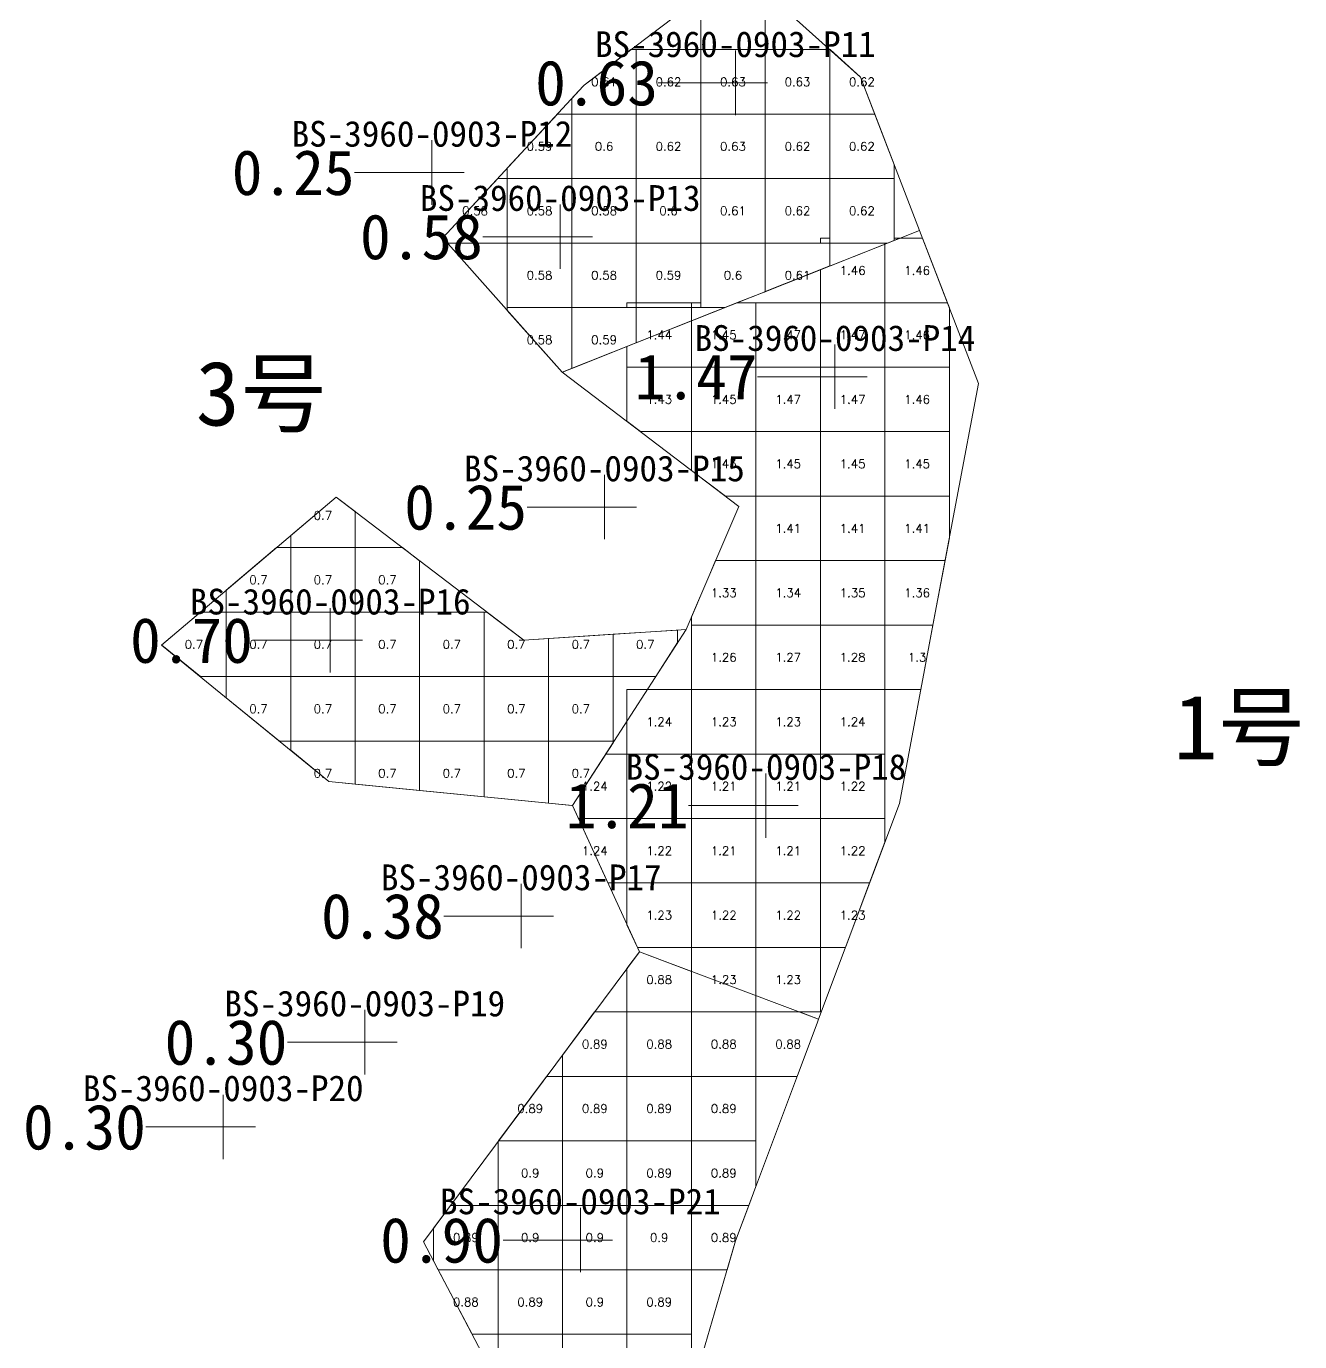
# Model space of a CAD drawing. Header units: inches. Extents: x 470024.9 to 470051.6, y 4349691.6 to 4349759.7.
# Drawn here: x 470031.84 to 470051.59, y 4349715.73 to 4349736.13 of the extents above; entities that cross this region are included whole.
import ezdxf
from ezdxf.enums import TextEntityAlignment as Align

# ---------------------------------------------------------------- set-up
doc = ezdxf.new("R2010")
doc.units = ezdxf.units.IN
doc.header["$MEASUREMENT"] = 0
for name, color, linetype, lineweight in [('0.500-1.000', 7, 'Continuous', 0), ('1.000-1.500', 7, 'Continuous', 0), ('孔口文字', 7, 'Continuous', 0), ('点', 7, 'Continuous', 0), ('爆区方格网', 7, 'Continuous', 0), ('线条', 7, 'Continuous', 0), ('钻孔', 7, 'Continuous', 0)]:
    doc.layers.add(name, color=color, linetype=linetype, lineweight=lineweight)
doc.styles.add('3dmine_textStyle_1', font='txt.shx', dxfattribs={"height": 1, "bigfont": 'gbcbig.shx'})
doc.styles.add('3dmine_textStyle_2', font='宋体.ttf', dxfattribs={"height": 1})
doc.styles.add('3dmine_textStyle_3', font='simsunb.ttf', dxfattribs={"height": 1})

msp = doc.modelspace()

# ---------------------------------------------------------------- hatches: boundary and pattern name
at = {"layer": '钻孔', "linetype": 'Continuous', "lineweight": 0, "true_color": 0x00ffff, "extrusion": (0, 1, 0)}
for points in [[(-470043.833, 3949.847), (-470042.833, 3949.847), (-470042.833, 3960.847), (-470043.833, 3960.847)], [(-470041.116, 3949.875), (-470040.116, 3949.875), (-470040.116, 3960.875), (-470041.116, 3960.875)], [(-470037.55, 3949.903), (-470036.55, 3949.903), (-470036.55, 3960.903), (-470037.55, 3960.903)], [(-470041.429, 3949.942), (-470040.429, 3949.942), (-470040.429, 3960.942), (-470041.429, 3960.942)]]:
    msp.add_hatch(color=4, dxfattribs=at).paths.add_polyline_path(points, flags=0)
at = {"layer": '钻孔', "linetype": 'Continuous', "lineweight": 0, "true_color": 0x808080, "extrusion": (0, 1, 0)}
for points in [[(-470039.127, 3949.751), (-470038.127, 3949.751), (-470038.127, 3960.751), (-470039.127, 3960.751)], [(-470041.802, 3949.929), (-470040.802, 3949.929), (-470040.802, 3960.929), (-470041.802, 3960.929)], [(-470040.512, 3949.94), (-470039.512, 3949.94), (-470039.512, 3960.94), (-470040.512, 3960.94)], [(-470038.085, 3949.699), (-470037.085, 3949.699), (-470037.085, 3960.699), (-470038.085, 3960.699)], [(-470035.89, 3949.824), (-470034.89, 3949.824), (-470034.89, 3960.824), (-470035.89, 3960.824)]]:
    msp.add_hatch(color=8, dxfattribs=at).paths.add_polyline_path(points, flags=0)
at = {"layer": '钻孔', "linetype": 'Continuous', "lineweight": 0, "true_color": 0x0000ff, "extrusion": (0, 1, 0)}
for points in [[(-470045.377, 3949.969), (-470044.377, 3949.969), (-470044.377, 3960.969), (-470045.377, 3960.969)], [(-470044.307, 3949.734), (-470043.307, 3949.734), (-470043.307, 3960.734), (-470044.307, 3960.734)]]:
    msp.add_hatch(color=5, dxfattribs=at).paths.add_polyline_path(points, flags=0)

# ---------------------------------------------------------------- linework, layer by layer
at = {"layer": '0.500-1.000', "color": 4, "linetype": 'Continuous', "lineweight": 0, "true_color": 0x00ffff}
for points in [[(470044.776, 4349735.344), (470045.689, 4349732.969), (470043.277, 4349732.012), (470042.918, 4349731.87), (470040.148, 4349730.771), (470038.295, 4349732.851), (470040.473, 4349735.204), (470040.488, 4349735.221), (470042.888, 4349737.042), (470044.776, 4349735.344)], [(470039.55, 4349726.611), (470042.068, 4349726.779), (470040.307, 4349724.047), (470036.529, 4349724.421), (470033.935, 4349726.538), (470036.64, 4349728.833), (470039.55, 4349726.611)], [(470044.124, 4349720.737), (470044.106, 4349720.688), (470042.836, 4349717.298), (470041.931, 4349714.192), (470041.723, 4349713.477), (470041.026, 4349711.087), (470040.684, 4349707.649), (470040.684, 4349707.649), (470040.595, 4349706.764), (470037.598, 4349704.846), (470035.784, 4349705.893), (470033.151, 4349708.835), (470035.111, 4349711.7), (470035.289, 4349711.96), (470036.397, 4349712.772), (470039.049, 4349714.69), (470039.273, 4349714.852), (470037.995, 4349717.283), (470041.344, 4349721.778), (470044.124, 4349720.737)]]:
    msp.add_lwpolyline(points, dxfattribs=at)
at = {"layer": '1.000-1.500', "color": 5, "linetype": 'Continuous', "lineweight": 0, "true_color": 0x0000ff}
msp.add_lwpolyline([(470046.602, 4349730.595), (470045.932, 4349727.037), (470045.376, 4349724.078), (470044.124, 4349720.737), (470041.344, 4349721.778), (470040.307, 4349724.047), (470042.068, 4349726.779), (470042.421, 4349727.602), (470042.887, 4349728.688), (470040.148, 4349730.771), (470045.689, 4349732.969), (470046.602, 4349730.595)], dxfattribs=at)
at = {"layer": '点', "color": 138, "linetype": 'Continuous', "lineweight": 0, "true_color": 0x004c4c}
for points, elevation in [([(470042.833, 4349734.757), (470042.833, 4349735.757)], 3960.847), ([(470043.333, 4349735.257), (470042.333, 4349735.257)], 3960.847), ([(470038.127, 4349733.367), (470038.127, 4349734.367)], 3960.751), ([(470038.627, 4349733.867), (470037.627, 4349733.867)], 3960.751), ([(470040.116, 4349732.371), (470040.116, 4349733.371)], 3960.875), ([(470040.616, 4349732.871), (470039.616, 4349732.871)], 3960.875), ([(470044.377, 4349730.199), (470044.377, 4349731.199)], 3960.969), ([(470044.877, 4349730.699), (470043.877, 4349730.699)], 3960.969), ([(470040.802, 4349728.177), (470040.802, 4349729.177)], 3960.929), ([(470041.302, 4349728.677), (470040.302, 4349728.677)], 3960.929), ([(470036.55, 4349726.111), (470036.55, 4349727.111)], 3960.903), ([(470037.05, 4349726.611), (470036.05, 4349726.611)], 3960.903), ([(470043.307, 4349723.547), (470043.307, 4349724.547)], 3960.734), ([(470043.807, 4349724.047), (470042.807, 4349724.047)], 3960.734), ([(470039.512, 4349721.834), (470039.512, 4349722.834)], 3960.94), ([(470040.012, 4349722.334), (470039.012, 4349722.334)], 3960.94), ([(470037.085, 4349719.878), (470037.085, 4349720.878)], 3960.699), ([(470037.585, 4349720.378), (470036.585, 4349720.378)], 3960.699), ([(470034.89, 4349718.563), (470034.89, 4349719.563)], 3960.824), ([(470035.39, 4349719.063), (470034.39, 4349719.063)], 3960.824), ([(470040.429, 4349716.808), (470040.429, 4349717.808)], 3960.942), ([(470040.929, 4349717.308), (470039.929, 4349717.308)], 3960.942)]:
    msp.add_lwpolyline(points, dxfattribs=dict(at, elevation=elevation))
at = {"layer": '爆区方格网', "color": 4, "linetype": 'Continuous', "lineweight": 0, "true_color": 0x00ffff}
for points, elevation in [([(470043.296, 4349736.675), (470043.296, 4349735.772), (470042.296, 4349735.772), (470042.296, 4349736.593), (470042.532, 4349736.772), (470043.189, 4349736.772), (470043.296, 4349736.675)], 3960.875), ([(470041.296, 4349734.772), (470040.296, 4349734.772), (470040.296, 4349735.013), (470040.473, 4349735.204), (470040.488, 4349735.221), (470041.214, 4349735.772), (470041.296, 4349735.772), (470041.296, 4349734.772)], 3960.875), ([(470042.296, 4349734.772), (470041.296, 4349734.772), (470041.296, 4349735.772), (470042.296, 4349735.772), (470042.296, 4349734.772)], 3960.875), ([(470043.296, 4349734.772), (470042.296, 4349734.772), (470042.296, 4349735.772), (470043.296, 4349735.772), (470043.296, 4349734.772)], 3960.875), ([(470044.296, 4349734.772), (470043.296, 4349734.772), (470043.296, 4349735.772), (470044.296, 4349735.772), (470044.296, 4349734.772)], 3960.875), ([(470044.776, 4349735.344), (470044.996, 4349734.772), (470044.296, 4349734.772), (470044.296, 4349735.772), (470044.301, 4349735.772), (470044.776, 4349735.344)], 3960.875), ([(470040.296, 4349733.772), (470039.296, 4349733.772), (470039.296, 4349733.932), (470040.073, 4349734.772), (470040.296, 4349734.772), (470040.296, 4349733.772)], 3960.875), ([(470041.296, 4349733.772), (470040.296, 4349733.772), (470040.296, 4349734.772), (470041.296, 4349734.772), (470041.296, 4349733.772)], 3960.875), ([(470042.296, 4349733.772), (470041.296, 4349733.772), (470041.296, 4349734.772), (470042.296, 4349734.772), (470042.296, 4349733.772)], 3960.875), ([(470043.296, 4349733.772), (470042.296, 4349733.772), (470042.296, 4349734.772), (470043.296, 4349734.772), (470043.296, 4349733.772)], 3960.875), ([(470044.296, 4349733.772), (470043.296, 4349733.772), (470043.296, 4349734.772), (470044.296, 4349734.772), (470044.296, 4349733.772)], 3960.875), ([(470045.296, 4349733.991), (470045.296, 4349733.772), (470044.296, 4349733.772), (470044.296, 4349734.772), (470044.996, 4349734.772), (470045.296, 4349733.991)], 3960.875), ([(470039.296, 4349732.772), (470038.366, 4349732.772), (470038.296, 4349732.849), (470038.296, 4349732.852), (470039.148, 4349733.772), (470039.296, 4349733.772), (470039.296, 4349732.772)], 3960.875), ([(470040.296, 4349732.772), (470039.296, 4349732.772), (470039.296, 4349733.772), (470040.296, 4349733.772), (470040.296, 4349732.772)], 3960.875), ([(470041.296, 4349732.772), (470040.296, 4349732.772), (470040.296, 4349733.772), (470041.296, 4349733.772), (470041.296, 4349732.772)], 3960.875), ([(470042.296, 4349732.772), (470041.296, 4349732.772), (470041.296, 4349733.772), (470042.296, 4349733.772), (470042.296, 4349732.772)], 3960.875), ([(470043.296, 4349732.772), (470042.296, 4349732.772), (470042.296, 4349733.772), (470043.296, 4349733.772), (470043.296, 4349732.772)], 3960.875), ([(470044.296, 4349732.772), (470043.296, 4349732.772), (470043.296, 4349733.772), (470044.296, 4349733.772), (470044.296, 4349732.772)], 3960.875), ([(470045.296, 4349732.813), (470045.191, 4349732.772), (470044.296, 4349732.772), (470044.296, 4349733.772), (470045.296, 4349733.772), (470045.296, 4349732.813)], 3960.875), ([(470040.296, 4349731.772), (470039.296, 4349731.772), (470039.296, 4349732.772), (470040.296, 4349732.772), (470040.296, 4349731.772)], 3960.875), ([(470041.296, 4349731.772), (470040.296, 4349731.772), (470040.296, 4349732.772), (470041.296, 4349732.772), (470041.296, 4349731.772)], 3960.875), ([(470042.296, 4349731.772), (470041.296, 4349731.772), (470041.296, 4349732.772), (470042.296, 4349732.772), (470042.296, 4349731.772)], 3960.875), ([(470043.296, 4349732.02), (470043.277, 4349732.012), (470042.918, 4349731.87), (470042.671, 4349731.772), (470042.296, 4349731.772), (470042.296, 4349732.772), (470043.296, 4349732.772), (470043.296, 4349732.02)], 3960.875), ([(470044.296, 4349732.417), (470043.296, 4349732.02), (470043.296, 4349732.772), (470044.296, 4349732.772), (470044.296, 4349732.417)], 3960.875), ([(470040.296, 4349730.829), (470040.15, 4349730.772), (470040.147, 4349730.772), (470039.296, 4349731.727), (470039.296, 4349731.772), (470040.296, 4349731.772), (470040.296, 4349730.829)], 3960.875), ([(470041.296, 4349731.226), (470040.296, 4349730.829), (470040.296, 4349731.772), (470041.296, 4349731.772), (470041.296, 4349731.226)], 3960.875), ([(470036.936, 4349728.607), (470036.936, 4349728.048), (470035.936, 4349728.048), (470035.936, 4349728.236), (470036.64, 4349728.833), (470036.936, 4349728.607)], 3960.903), ([(470035.936, 4349727.048), (470034.936, 4349727.048), (470034.936, 4349727.387), (470035.715, 4349728.048), (470035.936, 4349728.048), (470035.936, 4349727.048)], 3960.903), ([(470036.936, 4349727.048), (470035.936, 4349727.048), (470035.936, 4349728.048), (470036.936, 4349728.048), (470036.936, 4349727.048)], 3960.903), ([(470037.936, 4349727.843), (470037.936, 4349727.048), (470036.936, 4349727.048), (470036.936, 4349728.048), (470037.668, 4349728.048), (470037.936, 4349727.843)], 3960.903), ([(470034.936, 4349726.048), (470034.536, 4349726.048), (470033.936, 4349726.537), (470033.936, 4349726.539), (470034.536, 4349727.048), (470034.936, 4349727.048), (470034.936, 4349726.048)], 3960.903), ([(470035.936, 4349726.048), (470034.936, 4349726.048), (470034.936, 4349727.048), (470035.936, 4349727.048), (470035.936, 4349726.048)], 3960.903), ([(470036.936, 4349726.048), (470035.936, 4349726.048), (470035.936, 4349727.048), (470036.936, 4349727.048), (470036.936, 4349726.048)], 3960.903), ([(470037.936, 4349726.048), (470036.936, 4349726.048), (470036.936, 4349727.048), (470037.936, 4349727.048), (470037.936, 4349726.048)], 3960.903), ([(470038.936, 4349726.048), (470037.936, 4349726.048), (470037.936, 4349727.048), (470038.936, 4349727.048), (470038.936, 4349726.048)], 3960.903), ([(470039.55, 4349726.611), (470039.936, 4349726.637), (470039.936, 4349726.048), (470038.936, 4349726.048), (470038.936, 4349727.048), (470038.978, 4349727.048), (470039.55, 4349726.611)], 3960.903), ([(470040.936, 4349726.048), (470039.936, 4349726.048), (470039.936, 4349726.637), (470040.936, 4349726.704), (470040.936, 4349726.048)], 3960.903), ([(470041.936, 4349726.575), (470041.597, 4349726.048), (470040.936, 4349726.048), (470040.936, 4349726.704), (470041.936, 4349726.77), (470041.936, 4349726.575)], 3960.903), ([(470035.936, 4349725.048), (470035.761, 4349725.048), (470034.936, 4349725.721), (470034.936, 4349726.048), (470035.936, 4349726.048), (470035.936, 4349725.048)], 3960.903), ([(470036.936, 4349725.048), (470035.936, 4349725.048), (470035.936, 4349726.048), (470036.936, 4349726.048), (470036.936, 4349725.048)], 3960.903), ([(470037.936, 4349725.048), (470036.936, 4349725.048), (470036.936, 4349726.048), (470037.936, 4349726.048), (470037.936, 4349725.048)], 3960.903), ([(470038.936, 4349725.048), (470037.936, 4349725.048), (470037.936, 4349726.048), (470038.936, 4349726.048), (470038.936, 4349725.048)], 3960.903), ([(470039.936, 4349725.048), (470038.936, 4349725.048), (470038.936, 4349726.048), (470039.936, 4349726.048), (470039.936, 4349725.048)], 3960.903), ([(470040.936, 4349725.048), (470039.936, 4349725.048), (470039.936, 4349726.048), (470040.936, 4349726.048), (470040.936, 4349725.048)], 3960.903), ([(470036.936, 4349724.381), (470036.529, 4349724.421), (470035.936, 4349724.905), (470035.936, 4349725.048), (470036.936, 4349725.048), (470036.936, 4349724.381)], 3960.903), ([(470037.936, 4349724.282), (470036.936, 4349724.381), (470036.936, 4349725.048), (470037.936, 4349725.048), (470037.936, 4349724.282)], 3960.903), ([(470038.936, 4349724.183), (470037.936, 4349724.282), (470037.936, 4349725.048), (470038.936, 4349725.048), (470038.936, 4349724.183)], 3960.903), ([(470039.936, 4349724.084), (470038.936, 4349724.183), (470038.936, 4349725.048), (470039.936, 4349725.048), (470039.936, 4349724.084)], 3960.903), ([(470040.936, 4349725.023), (470040.308, 4349724.048), (470040.297, 4349724.048), (470039.936, 4349724.084), (470039.936, 4349725.048), (470040.936, 4349725.048), (470040.936, 4349725.023)], 3960.903), ([(470042.152, 4349721.476), (470042.152, 4349720.847), (470041.152, 4349720.847), (470041.152, 4349721.519), (470041.344, 4349721.778), (470042.152, 4349721.476)], 3960.664), ([(470041.152, 4349719.847), (470040.152, 4349719.847), (470040.152, 4349720.177), (470040.65, 4349720.847), (470041.152, 4349720.847), (470041.152, 4349719.847)], 3960.664), ([(470042.152, 4349719.847), (470041.152, 4349719.847), (470041.152, 4349720.847), (470042.152, 4349720.847), (470042.152, 4349719.847)], 3960.664), ([(470043.152, 4349719.847), (470042.152, 4349719.847), (470042.152, 4349720.847), (470043.152, 4349720.847), (470043.152, 4349719.847)], 3960.664), ([(470044.124, 4349720.737), (470044.106, 4349720.688), (470043.79, 4349719.847), (470043.152, 4349719.847), (470043.152, 4349720.847), (470043.83, 4349720.847), (470044.124, 4349720.737)], 3960.664), ([(470040.152, 4349718.847), (470039.16, 4349718.847), (470039.905, 4349719.847), (470040.152, 4349719.847), (470040.152, 4349718.847)], 3960.664), ([(470041.152, 4349718.847), (470040.152, 4349718.847), (470040.152, 4349719.847), (470041.152, 4349719.847), (470041.152, 4349718.847)], 3960.664), ([(470042.152, 4349718.847), (470041.152, 4349718.847), (470041.152, 4349719.847), (470042.152, 4349719.847), (470042.152, 4349718.847)], 3960.664), ([(470043.152, 4349718.847), (470042.152, 4349718.847), (470042.152, 4349719.847), (470043.152, 4349719.847), (470043.152, 4349718.847)], 3960.664), ([(470040.152, 4349717.847), (470039.152, 4349717.847), (470039.152, 4349718.835), (470039.16, 4349718.847), (470040.152, 4349718.847), (470040.152, 4349717.847)], 3960.664), ([(470041.152, 4349717.847), (470040.152, 4349717.847), (470040.152, 4349718.847), (470041.152, 4349718.847), (470041.152, 4349717.847)], 3960.664), ([(470042.152, 4349717.847), (470041.152, 4349717.847), (470041.152, 4349718.847), (470042.152, 4349718.847), (470042.152, 4349717.847)], 3960.664), ([(470043.152, 4349718.141), (470043.041, 4349717.847), (470042.152, 4349717.847), (470042.152, 4349718.847), (470043.152, 4349718.847), (470043.152, 4349718.141)], 3960.664), ([(470039.152, 4349716.847), (470038.225, 4349716.847), (470038.152, 4349716.986), (470038.152, 4349717.493), (470038.415, 4349717.847), (470039.152, 4349717.847), (470039.152, 4349716.847)], 3960.664), ([(470040.152, 4349716.847), (470039.152, 4349716.847), (470039.152, 4349717.847), (470040.152, 4349717.847), (470040.152, 4349716.847)], 3960.664), ([(470041.152, 4349716.847), (470040.152, 4349716.847), (470040.152, 4349717.847), (470041.152, 4349717.847), (470041.152, 4349716.847)], 3960.664), ([(470042.152, 4349716.847), (470041.152, 4349716.847), (470041.152, 4349717.847), (470042.152, 4349717.847), (470042.152, 4349716.847)], 3960.664), ([(470042.836, 4349717.298), (470042.704, 4349716.847), (470042.152, 4349716.847), (470042.152, 4349717.847), (470043.041, 4349717.847), (470042.836, 4349717.298)], 3960.664), ([(470039.152, 4349715.847), (470038.75, 4349715.847), (470038.225, 4349716.847), (470039.152, 4349716.847), (470039.152, 4349715.847)], 3960.664), ([(470040.152, 4349715.847), (470039.152, 4349715.847), (470039.152, 4349716.847), (470040.152, 4349716.847), (470040.152, 4349715.847)], 3960.664), ([(470041.152, 4349715.847), (470040.152, 4349715.847), (470040.152, 4349716.847), (470041.152, 4349716.847), (470041.152, 4349715.847)], 3960.664), ([(470042.152, 4349715.847), (470041.152, 4349715.847), (470041.152, 4349716.847), (470042.152, 4349716.847), (470042.152, 4349715.847)], 3960.664), ([(470040.152, 4349714.847), (470039.266, 4349714.847), (470039.273, 4349714.852), (470039.152, 4349715.082), (470039.152, 4349715.847), (470040.152, 4349715.847), (470040.152, 4349714.847)], 3960.664), ([(470041.152, 4349714.847), (470040.152, 4349714.847), (470040.152, 4349715.847), (470041.152, 4349715.847), (470041.152, 4349714.847)], 3960.664), ([(470042.152, 4349714.95), (470042.122, 4349714.847), (470041.152, 4349714.847), (470041.152, 4349715.847), (470042.152, 4349715.847), (470042.152, 4349714.95)], 3960.664)]:
    msp.add_lwpolyline(points, dxfattribs=dict(at, elevation=elevation))
at = {"layer": '爆区方格网', "color": 5, "linetype": 'Continuous', "lineweight": 0, "true_color": 0x0000ff, "elevation": 3960.734}
for points in [[(470044.296, 4349732.772), (470045.152, 4349732.772), (470045.152, 4349731.847), (470044.152, 4349731.847), (470044.152, 4349732.359), (470044.296, 4349732.417), (470044.296, 4349732.772), (470044.152, 4349732.772), (470044.152, 4349732.847), (470044.296, 4349732.847), (470044.296, 4349732.772)], [(470046.121, 4349731.847), (470045.152, 4349731.847), (470045.152, 4349732.772), (470045.191, 4349732.772), (470045.38, 4349732.847), (470045.736, 4349732.847), (470046.121, 4349731.847)], [(470045.296, 4349732.813), (470045.296, 4349732.847), (470045.38, 4349732.847), (470045.296, 4349732.813)], [(470045.296, 4349732.813), (470045.296, 4349732.813), (470045.296, 4349732.813), (470045.296, 4349732.813)], [(470042.152, 4349730.847), (470041.152, 4349730.847), (470041.152, 4349731.169), (470041.296, 4349731.226), (470041.296, 4349731.226), (470041.296, 4349731.772), (470041.152, 4349731.772), (470041.152, 4349731.847), (470042.152, 4349731.847), (470042.152, 4349730.847)], [(470043.152, 4349730.847), (470042.152, 4349730.847), (470042.152, 4349731.847), (470042.296, 4349731.847), (470042.296, 4349731.772), (470042.671, 4349731.772), (470042.86, 4349731.847), (470043.152, 4349731.847), (470043.152, 4349730.847)], [(470044.152, 4349730.847), (470043.152, 4349730.847), (470043.152, 4349731.847), (470044.152, 4349731.847), (470044.152, 4349730.847)], [(470045.152, 4349730.847), (470044.152, 4349730.847), (470044.152, 4349731.847), (470045.152, 4349731.847), (470045.152, 4349730.847)], [(470046.152, 4349731.766), (470046.152, 4349730.847), (470045.152, 4349730.847), (470045.152, 4349731.847), (470046.121, 4349731.847), (470046.152, 4349731.766)], [(470042.152, 4349729.847), (470041.363, 4349729.847), (470041.152, 4349730.008), (470041.152, 4349730.847), (470042.152, 4349730.847), (470042.152, 4349729.847)], [(470043.152, 4349729.847), (470042.152, 4349729.847), (470042.152, 4349730.847), (470043.152, 4349730.847), (470043.152, 4349729.847)], [(470044.152, 4349729.847), (470043.152, 4349729.847), (470043.152, 4349730.847), (470044.152, 4349730.847), (470044.152, 4349729.847)], [(470045.152, 4349729.847), (470044.152, 4349729.847), (470044.152, 4349730.847), (470045.152, 4349730.847), (470045.152, 4349729.847)], [(470046.152, 4349729.847), (470045.152, 4349729.847), (470045.152, 4349730.847), (470046.152, 4349730.847), (470046.152, 4349729.847)], [(470043.152, 4349728.847), (470042.679, 4349728.847), (470042.152, 4349729.247), (470042.152, 4349729.847), (470043.152, 4349729.847), (470043.152, 4349728.847)], [(470044.152, 4349728.847), (470043.152, 4349728.847), (470043.152, 4349729.847), (470044.152, 4349729.847), (470044.152, 4349728.847)], [(470045.152, 4349728.847), (470044.152, 4349728.847), (470044.152, 4349729.847), (470045.152, 4349729.847), (470045.152, 4349728.847)], [(470046.152, 4349728.847), (470045.152, 4349728.847), (470045.152, 4349729.847), (470046.152, 4349729.847), (470046.152, 4349728.847)], [(470044.152, 4349727.847), (470043.152, 4349727.847), (470043.152, 4349728.847), (470044.152, 4349728.847), (470044.152, 4349727.847)], [(470045.152, 4349727.847), (470044.152, 4349727.847), (470044.152, 4349728.847), (470045.152, 4349728.847), (470045.152, 4349727.847)], [(470046.152, 4349728.202), (470046.085, 4349727.847), (470045.152, 4349727.847), (470045.152, 4349728.847), (470046.152, 4349728.847), (470046.152, 4349728.202)], [(470043.152, 4349726.847), (470042.152, 4349726.847), (470042.152, 4349726.974), (470042.421, 4349727.602), (470042.526, 4349727.847), (470043.152, 4349727.847), (470043.152, 4349726.847)], [(470044.152, 4349726.847), (470043.152, 4349726.847), (470043.152, 4349727.847), (470044.152, 4349727.847), (470044.152, 4349726.847)], [(470045.152, 4349726.847), (470044.152, 4349726.847), (470044.152, 4349727.847), (470045.152, 4349727.847), (470045.152, 4349726.847)], [(470045.932, 4349727.037), (470045.897, 4349726.847), (470045.152, 4349726.847), (470045.152, 4349727.847), (470046.085, 4349727.847), (470045.932, 4349727.037)], [(470043.152, 4349725.847), (470042.152, 4349725.847), (470042.152, 4349726.847), (470043.152, 4349726.847), (470043.152, 4349725.847)], [(470044.152, 4349725.847), (470043.152, 4349725.847), (470043.152, 4349726.847), (470044.152, 4349726.847), (470044.152, 4349725.847)], [(470045.152, 4349725.847), (470044.152, 4349725.847), (470044.152, 4349726.847), (470045.152, 4349726.847), (470045.152, 4349725.847)], [(470045.708, 4349725.847), (470045.152, 4349725.847), (470045.152, 4349726.847), (470045.897, 4349726.847), (470045.708, 4349725.847)], [(470042.152, 4349724.847), (470041.152, 4349724.847), (470041.152, 4349725.847), (470042.152, 4349725.847), (470042.152, 4349724.847)], [(470043.152, 4349724.847), (470042.152, 4349724.847), (470042.152, 4349725.847), (470043.152, 4349725.847), (470043.152, 4349724.847)], [(470044.152, 4349724.847), (470043.152, 4349724.847), (470043.152, 4349725.847), (470044.152, 4349725.847), (470044.152, 4349724.847)], [(470045.152, 4349724.847), (470044.152, 4349724.847), (470044.152, 4349725.847), (470045.152, 4349725.847), (470045.152, 4349724.847)], [(470041.152, 4349723.847), (470040.399, 4349723.847), (470040.307, 4349724.047), (470040.297, 4349724.048), (470040.308, 4349724.048), (470040.822, 4349724.847), (470041.152, 4349724.847), (470041.152, 4349723.847)], [(470042.152, 4349723.847), (470041.152, 4349723.847), (470041.152, 4349724.847), (470042.152, 4349724.847), (470042.152, 4349723.847)], [(470043.152, 4349723.847), (470042.152, 4349723.847), (470042.152, 4349724.847), (470043.152, 4349724.847), (470043.152, 4349723.847)], [(470044.152, 4349723.847), (470043.152, 4349723.847), (470043.152, 4349724.847), (470044.152, 4349724.847), (470044.152, 4349723.847)], [(470045.152, 4349723.847), (470044.152, 4349723.847), (470044.152, 4349724.847), (470045.152, 4349724.847), (470045.152, 4349723.847)], [(470041.152, 4349722.847), (470040.856, 4349722.847), (470040.399, 4349723.847), (470041.152, 4349723.847), (470041.152, 4349722.847)], [(470042.152, 4349722.847), (470041.152, 4349722.847), (470041.152, 4349723.847), (470042.152, 4349723.847), (470042.152, 4349722.847)], [(470043.152, 4349722.847), (470042.152, 4349722.847), (470042.152, 4349723.847), (470043.152, 4349723.847), (470043.152, 4349722.847)], [(470044.152, 4349722.847), (470043.152, 4349722.847), (470043.152, 4349723.847), (470044.152, 4349723.847), (470044.152, 4349722.847)], [(470045.152, 4349723.48), (470044.914, 4349722.847), (470044.152, 4349722.847), (470044.152, 4349723.847), (470045.152, 4349723.847), (470045.152, 4349723.48)], [(470042.152, 4349721.847), (470041.313, 4349721.847), (470041.152, 4349722.2), (470041.152, 4349722.847), (470042.152, 4349722.847), (470042.152, 4349721.847)], [(470043.152, 4349721.847), (470042.152, 4349721.847), (470042.152, 4349722.847), (470043.152, 4349722.847), (470043.152, 4349721.847)], [(470044.152, 4349721.847), (470043.152, 4349721.847), (470043.152, 4349722.847), (470044.152, 4349722.847), (470044.152, 4349721.847)], [(470044.54, 4349721.847), (470044.152, 4349721.847), (470044.152, 4349722.847), (470044.914, 4349722.847), (470044.54, 4349721.847)], [(470043.152, 4349720.847), (470042.152, 4349720.847), (470042.152, 4349721.847), (470043.152, 4349721.847), (470043.152, 4349720.847)], [(470044.152, 4349720.847), (470043.152, 4349720.847), (470043.152, 4349721.847), (470044.152, 4349721.847), (470044.152, 4349720.847)]]:
    msp.add_lwpolyline(points, dxfattribs=at)
at = {"layer": '线条', "color": 138, "linetype": 'Continuous', "lineweight": 0, "true_color": 0x004c4c}
for points, elevation in [([(470042.833, 4349735.257), (470042.833, 4349735.257), (470042.833, 4349735.257)], 3960.847), ([(470038.127, 4349733.867), (470038.127, 4349733.867), (470038.127, 4349733.867)], 3960.751), ([(470040.116, 4349732.871), (470040.116, 4349732.871), (470040.116, 4349732.871)], 3960.875), ([(470044.377, 4349730.699), (470044.377, 4349730.699), (470044.377, 4349730.699)], 3960.969), ([(470040.802, 4349728.677), (470040.802, 4349728.677), (470040.802, 4349728.677)], 3960.929), ([(470036.55, 4349726.611), (470036.55, 4349726.611), (470036.55, 4349726.611)], 3960.903), ([(470043.307, 4349724.047), (470043.307, 4349724.047), (470043.307, 4349724.047)], 3960.734), ([(470039.512, 4349722.334), (470039.512, 4349722.334), (470039.512, 4349722.334)], 3960.94), ([(470037.085, 4349720.378), (470037.085, 4349720.378), (470037.085, 4349720.378)], 3960.699), ([(470034.89, 4349719.063), (470034.89, 4349719.063), (470034.89, 4349719.063)], 3960.824), ([(470040.429, 4349717.308), (470040.429, 4349717.308), (470040.429, 4349717.308)], 3960.942)]:
    msp.add_lwpolyline(points, dxfattribs=dict(at, elevation=elevation))
at = {"layer": '钻孔', "color": 4, "linetype": 'Continuous', "lineweight": 0, "true_color": 0x00ffff}
for points, elevation in [([(470042.833, 4349735.257), (470041.633, 4349735.257)], 3960.847), ([(470042.833, 4349735.257), (470041.633, 4349735.257)], 3949.847), ([(470040.116, 4349732.871), (470038.916, 4349732.871)], 3960.875), ([(470040.116, 4349732.871), (470038.916, 4349732.871)], 3949.875), ([(470036.55, 4349726.611), (470035.35, 4349726.611)], 3960.903), ([(470036.55, 4349726.611), (470035.35, 4349726.611)], 3949.903), ([(470040.429, 4349717.308), (470039.229, 4349717.308)], 3960.942), ([(470040.429, 4349717.308), (470039.229, 4349717.308)], 3949.942)]:
    msp.add_lwpolyline(points, dxfattribs=dict(at, elevation=elevation))
at = {"layer": '钻孔', "color": 8, "linetype": 'Continuous', "lineweight": 0, "true_color": 0x808080}
for points, elevation in [([(470038.127, 4349733.867), (470036.927, 4349733.867)], 3960.751), ([(470038.127, 4349733.867), (470036.927, 4349733.867)], 3949.751), ([(470040.802, 4349728.677), (470039.602, 4349728.677)], 3960.929), ([(470040.802, 4349728.677), (470039.602, 4349728.677)], 3949.929), ([(470039.512, 4349722.334), (470038.312, 4349722.334)], 3960.94), ([(470039.512, 4349722.334), (470038.312, 4349722.334)], 3949.94), ([(470037.085, 4349720.378), (470035.885, 4349720.378)], 3960.699), ([(470037.085, 4349720.378), (470035.885, 4349720.378)], 3949.699), ([(470034.89, 4349719.063), (470033.69, 4349719.063)], 3960.824), ([(470034.89, 4349719.063), (470033.69, 4349719.063)], 3949.824)]:
    msp.add_lwpolyline(points, dxfattribs=dict(at, elevation=elevation))
at = {"layer": '钻孔', "color": 5, "linetype": 'Continuous', "lineweight": 0, "true_color": 0x0000ff}
for points, elevation in [([(470044.377, 4349730.699), (470043.177, 4349730.699)], 3960.969), ([(470044.377, 4349730.699), (470043.177, 4349730.699)], 3949.969), ([(470043.307, 4349724.047), (470042.107, 4349724.047)], 3960.734), ([(470043.307, 4349724.047), (470042.107, 4349724.047)], 3949.734)]:
    msp.add_lwpolyline(points, dxfattribs=dict(at, elevation=elevation))

# ---------------------------------------------------------------- texts
at = {"color": 4, "linetype": 'Continuous', "lineweight": 0, "true_color": 0x00ffff, "style": '3dmine_textStyle_1'}
for s, p in [('0.61', (470040.796, 4349735.272, 3960.875)), ('0.62', (470041.796, 4349735.272, 3960.875)), ('0.63', (470042.796, 4349735.272, 3960.875)), ('0.63', (470043.796, 4349735.272, 3960.875)), ('0.62', (470044.796, 4349735.272, 3960.875)), ('0.59', (470039.796, 4349734.272, 3960.875)), ('0.6', (470040.796, 4349734.272, 3960.875)), ('0.62', (470041.796, 4349734.272, 3960.875)), ('0.63', (470042.796, 4349734.272, 3960.875)), ('0.62', (470043.796, 4349734.272, 3960.875)), ('0.62', (470044.796, 4349734.272, 3960.875)), ('0.58', (470038.796, 4349733.272, 3960.875)), ('0.58', (470039.796, 4349733.272, 3960.875)), ('0.58', (470040.796, 4349733.272, 3960.875)), ('0.6', (470041.796, 4349733.272, 3960.875)), ('0.61', (470042.796, 4349733.272, 3960.875)), ('0.62', (470043.796, 4349733.272, 3960.875)), ('0.62', (470044.796, 4349733.272, 3960.875)), ('0.58', (470039.796, 4349732.272, 3960.875)), ('0.58', (470040.796, 4349732.272, 3960.875)), ('0.59', (470041.796, 4349732.272, 3960.875)), ('0.6', (470042.796, 4349732.272, 3960.875)), ('0.61', (470043.796, 4349732.272, 3960.875)), ('0.58', (470039.796, 4349731.272, 3960.875)), ('0.59', (470040.796, 4349731.272, 3960.875)), ('0.7', (470036.436, 4349728.548, 3960.903)), ('0.7', (470035.436, 4349727.548, 3960.903)), ('0.7', (470036.436, 4349727.548, 3960.903)), ('0.7', (470037.436, 4349727.548, 3960.903)), ('0.7', (470034.436, 4349726.548, 3960.903)), ('0.7', (470035.436, 4349726.548, 3960.903)), ('0.7', (470036.436, 4349726.548, 3960.903)), ('0.7', (470037.436, 4349726.548, 3960.903)), ('0.7', (470038.436, 4349726.548, 3960.903)), ('0.7', (470039.436, 4349726.548, 3960.903)), ('0.7', (470040.436, 4349726.548, 3960.903)), ('0.7', (470041.436, 4349726.548, 3960.903)), ('0.7', (470035.436, 4349725.548, 3960.903)), ('0.7', (470036.436, 4349725.548, 3960.903)), ('0.7', (470037.436, 4349725.548, 3960.903)), ('0.7', (470038.436, 4349725.548, 3960.903)), ('0.7', (470039.436, 4349725.548, 3960.903)), ('0.7', (470040.436, 4349725.548, 3960.903)), ('0.7', (470036.436, 4349724.548, 3960.903)), ('0.7', (470037.436, 4349724.548, 3960.903)), ('0.7', (470038.436, 4349724.548, 3960.903)), ('0.7', (470039.436, 4349724.548, 3960.903)), ('0.7', (470040.436, 4349724.548, 3960.903)), ('0.88', (470041.652, 4349721.347, 3960.664)), ('0.89', (470040.652, 4349720.347, 3960.664)), ('0.88', (470041.652, 4349720.347, 3960.664)), ('0.88', (470042.652, 4349720.347, 3960.664)), ('0.88', (470043.652, 4349720.347, 3960.664)), ('0.89', (470039.652, 4349719.347, 3960.664)), ('0.89', (470040.652, 4349719.347, 3960.664)), ('0.89', (470041.652, 4349719.347, 3960.664)), ('0.89', (470042.652, 4349719.347, 3960.664)), ('0.9', (470039.652, 4349718.347, 3960.664)), ('0.9', (470040.652, 4349718.347, 3960.664)), ('0.89', (470041.652, 4349718.347, 3960.664)), ('0.89', (470042.652, 4349718.347, 3960.664)), ('0.89', (470038.652, 4349717.347, 3960.664)), ('0.9', (470039.652, 4349717.347, 3960.664)), ('0.9', (470040.652, 4349717.347, 3960.664)), ('0.9', (470041.652, 4349717.347, 3960.664)), ('0.89', (470042.652, 4349717.347, 3960.664)), ('0.88', (470038.652, 4349716.347, 3960.664)), ('0.89', (470039.652, 4349716.347, 3960.664)), ('0.9', (470040.652, 4349716.347, 3960.664)), ('0.89', (470041.652, 4349716.347, 3960.664))]:
    msp.add_text(s, height=0.1333, dxfattribs=at).set_placement(p, align=Align.MIDDLE_CENTER)
at = {"color": 5, "linetype": 'Continuous', "lineweight": 0, "true_color": 0x0000ff, "style": '3dmine_textStyle_1'}
for s, p in [('1.46', (470044.652, 4349732.347, 3960.734)), ('1.46', (470045.652, 4349732.347, 3960.734)), ('1.44', (470041.652, 4349731.347, 3960.734)), ('1.45', (470042.652, 4349731.347, 3960.734)), ('1.47', (470043.652, 4349731.347, 3960.734)), ('1.47', (470044.652, 4349731.347, 3960.734)), ('1.46', (470045.652, 4349731.347, 3960.734)), ('1.43', (470041.652, 4349730.347, 3960.734)), ('1.45', (470042.652, 4349730.347, 3960.734)), ('1.47', (470043.652, 4349730.347, 3960.734)), ('1.47', (470044.652, 4349730.347, 3960.734)), ('1.46', (470045.652, 4349730.347, 3960.734)), ('1.43', (470042.652, 4349729.347, 3960.734)), ('1.45', (470043.652, 4349729.347, 3960.734)), ('1.45', (470044.652, 4349729.347, 3960.734)), ('1.45', (470045.652, 4349729.347, 3960.734)), ('1.41', (470043.652, 4349728.347, 3960.734)), ('1.41', (470044.652, 4349728.347, 3960.734)), ('1.41', (470045.652, 4349728.347, 3960.734)), ('1.33', (470042.652, 4349727.347, 3960.734)), ('1.34', (470043.652, 4349727.347, 3960.734)), ('1.35', (470044.652, 4349727.347, 3960.734)), ('1.36', (470045.652, 4349727.347, 3960.734)), ('1.26', (470042.652, 4349726.347, 3960.734)), ('1.27', (470043.652, 4349726.347, 3960.734)), ('1.28', (470044.652, 4349726.347, 3960.734)), ('1.3', (470045.652, 4349726.347, 3960.734)), ('1.24', (470041.652, 4349725.347, 3960.734)), ('1.23', (470042.652, 4349725.347, 3960.734)), ('1.23', (470043.652, 4349725.347, 3960.734)), ('1.24', (470044.652, 4349725.347, 3960.734)), ('1.24', (470040.652, 4349724.347, 3960.734)), ('1.22', (470041.652, 4349724.347, 3960.734)), ('1.21', (470042.652, 4349724.347, 3960.734)), ('1.21', (470043.652, 4349724.347, 3960.734)), ('1.22', (470044.652, 4349724.347, 3960.734)), ('1.24', (470040.652, 4349723.347, 3960.734)), ('1.22', (470041.652, 4349723.347, 3960.734)), ('1.21', (470042.652, 4349723.347, 3960.734)), ('1.21', (470043.652, 4349723.347, 3960.734)), ('1.22', (470044.652, 4349723.347, 3960.734)), ('1.23', (470041.652, 4349722.347, 3960.734)), ('1.22', (470042.652, 4349722.347, 3960.734)), ('1.22', (470043.652, 4349722.347, 3960.734)), ('1.23', (470044.652, 4349722.347, 3960.734)), ('1.23', (470042.652, 4349721.347, 3960.734)), ('1.23', (470043.652, 4349721.347, 3960.734))]:
    msp.add_text(s, height=0.1333, dxfattribs=at).set_placement(p, align=Align.MIDDLE_CENTER)
at = {"color": 7, "linetype": 'Continuous', "lineweight": 0, "style": '3dmine_textStyle_2'}
for s, p in [('3号', (470034.465, 4349729.942, 1982.732)), ('1号', (470049.632, 4349724.766, 1982.732))]:
    msp.add_text(s, height=1, dxfattribs=at).set_placement(p)
at = {"layer": '孔口文字', "color": 138, "linetype": 'Continuous', "lineweight": 0, "true_color": 0x004c4c, "style": '3dmine_textStyle_3'}
for s, p in [('BS-3960-0903-P11', (470042.833, 4349735.657, 3960.847)), ('BS-3960-0903-P12', (470038.127, 4349734.267, 3960.751)), ('BS-3960-0903-P13', (470040.116, 4349733.271, 3960.875)), ('BS-3960-0903-P14', (470044.377, 4349731.099, 3960.969)), ('BS-3960-0903-P15', (470040.802, 4349729.077, 3960.929)), ('BS-3960-0903-P16', (470036.55, 4349727.011, 3960.903)), ('BS-3960-0903-P18', (470043.307, 4349724.447, 3960.734)), ('BS-3960-0903-P17', (470039.512, 4349722.734, 3960.94)), ('BS-3960-0903-P19', (470037.085, 4349720.778, 3960.699)), ('BS-3960-0903-P20', (470034.89, 4349719.463, 3960.824)), ('BS-3960-0903-P21', (470040.429, 4349717.708, 3960.942))]:
    msp.add_text(s, height=0.4, dxfattribs=at).set_placement(p, align=Align.CENTER)
at = {"layer": '钻孔', "color": 4, "linetype": 'Continuous', "lineweight": 0, "true_color": 0x00ffff, "style": '3dmine_textStyle_3'}
for s, p in [('0.63', (470041.633, 4349735.257, 3960.847)), ('0.58', (470038.916, 4349732.871, 3960.875)), ('0.70', (470035.35, 4349726.611, 3960.903)), ('0.90', (470039.229, 4349717.308, 3960.942))]:
    msp.add_text(s, height=0.7, dxfattribs=at).set_placement(p, align=Align.MIDDLE_RIGHT)
at = {"layer": '钻孔', "color": 8, "linetype": 'Continuous', "lineweight": 0, "true_color": 0x808080, "style": '3dmine_textStyle_3'}
for s, p in [('0.25', (470036.927, 4349733.867, 3960.751)), ('0.25', (470039.602, 4349728.677, 3960.929)), ('0.38', (470038.312, 4349722.334, 3960.94)), ('0.30', (470035.885, 4349720.378, 3960.699)), ('0.30', (470033.69, 4349719.063, 3960.824))]:
    msp.add_text(s, height=0.7, dxfattribs=at).set_placement(p, align=Align.MIDDLE_RIGHT)
at = {"layer": '钻孔', "color": 5, "linetype": 'Continuous', "lineweight": 0, "true_color": 0x0000ff, "style": '3dmine_textStyle_3'}
for s, p in [('1.47', (470043.177, 4349730.699, 3960.969)), ('1.21', (470042.107, 4349724.047, 3960.734))]:
    msp.add_text(s, height=0.7, dxfattribs=at).set_placement(p, align=Align.MIDDLE_RIGHT)

doc.saveas('drawing.dxf')
